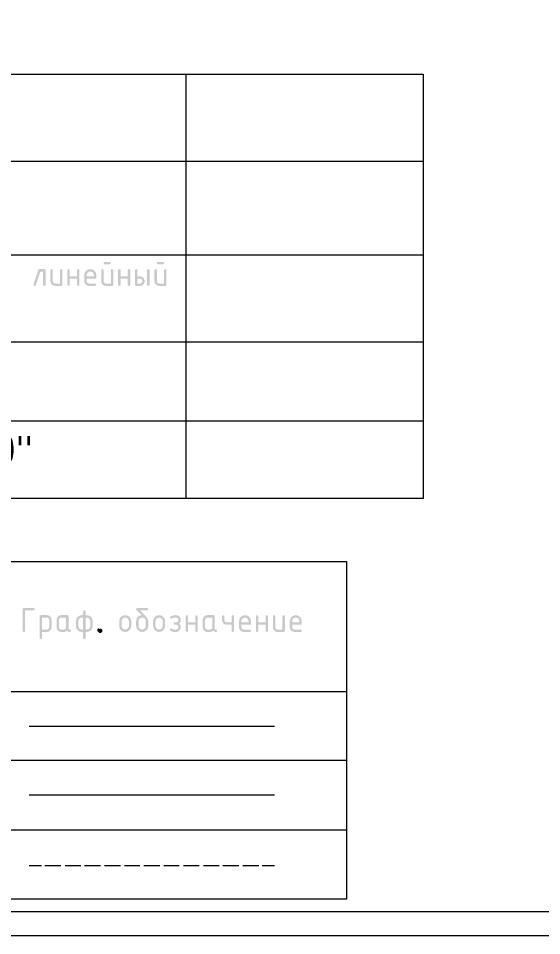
# Model space of a CAD drawing. Header units: millimetres. Extents: x 0 to 420, y 0 to 297.
# Drawn here: x 207.1 to 244.8, y 0 to 66 of the extents above; entities that cross this region are included whole.
import ezdxf

# ---------------------------------------------------------------- set-up
doc = ezdxf.new("R2010")
doc.units = ezdxf.units.MM
doc.styles.get("Standard").update_dxf_attribs({"font": 'STANDARD'})

msp = doc.modelspace()

# ---------------------------------------------------------------- hatches: boundary and pattern name
h = msp.add_hatch(color=7)
h.paths.add_polyline_path([(213.94916, 47.859377), (213.94916, 46.822541), (213.927387, 46.757566), (213.862619, 46.736), (213.431018, 46.736), (213.296728, 46.760873), (213.185176, 46.83577), (213.110279, 46.947322), (213.085406, 47.081612), (213.085406, 47.859377), (213.106903, 47.924144), (213.171395, 47.945917), (213.236163, 47.924144), (213.257936, 47.859377), (213.257936, 47.081612), (213.270476, 47.015742), (213.308648, 46.959793), (213.364872, 46.921622), (213.431018, 46.909081), (213.77663, 46.909081), (213.77663, 47.859377), (213.798127, 47.924144), (213.862619, 47.945917), (213.927387, 47.924144)], flags=0)
h.paths.add_polyline_path([(213.688435, 48.291529), (213.344477, 48.291529), (213.279502, 48.313027), (213.257936, 48.377519), (213.279502, 48.442287), (213.344477, 48.46406), (213.688435, 48.46406), (213.753203, 48.442287), (213.774976, 48.377519), (213.753203, 48.313027)], flags=0)
h = msp.add_hatch(color=7)
h.paths.add_polyline_path([(217.776948, 47.859377), (217.776948, 46.822541), (217.755175, 46.757566), (217.690407, 46.736), (217.258806, 46.736), (217.124516, 46.760873), (217.012964, 46.83577), (216.938067, 46.947322), (216.913194, 47.081612), (216.913194, 47.859377), (216.934691, 47.924144), (216.999183, 47.945917), (217.063951, 47.924144), (217.085724, 47.859377), (217.085724, 47.081612), (217.098264, 47.015742), (217.136436, 46.959793), (217.19266, 46.921622), (217.258806, 46.909081), (217.604418, 46.909081), (217.604418, 47.859377), (217.625915, 47.924144), (217.690407, 47.945917), (217.755175, 47.924144)], flags=0)
h.paths.add_polyline_path([(217.516223, 48.291529), (217.172265, 48.291529), (217.10729, 48.313027), (217.085724, 48.377519), (217.10729, 48.442287), (217.172265, 48.46406), (217.516223, 48.46406), (217.580991, 48.442287), (217.602764, 48.377519), (217.580991, 48.313027)], flags=0)
for points in [[(208.64724, 47.945917), (208.992852, 47.945917), (209.05762, 47.924144), (209.079393, 47.859377), (209.079393, 46.822541), (209.05762, 46.757566), (208.992852, 46.736), (208.92836, 46.757566), (208.906863, 46.822541), (208.906863, 47.772836), (208.708977, 47.772836), (208.383208, 46.79498), (208.352754, 46.750607), (208.301628, 46.736), (208.237136, 46.757911), (208.215639, 46.823643), (208.219497, 46.850101), (208.561251, 47.874811), (208.594324, 47.928141)], [(210.296835, 47.859377), (210.296835, 46.822541), (210.275062, 46.757566), (210.210294, 46.736), (209.778693, 46.736), (209.644403, 46.760873), (209.532851, 46.83577), (209.457954, 46.947322), (209.433081, 47.081612), (209.433081, 47.859377), (209.454578, 47.924144), (209.51907, 47.945917), (209.583838, 47.924144), (209.605611, 47.859377), (209.605611, 47.081612), (209.618151, 47.015742), (209.656323, 46.959793), (209.712547, 46.921622), (209.778693, 46.909081), (210.124305, 46.909081), (210.124305, 47.859377), (210.145802, 47.924144), (210.210294, 47.945917), (210.275062, 47.924144)], [(210.823053, 47.254693), (210.823053, 46.822541), (210.80128, 46.757566), (210.736512, 46.736), (210.67202, 46.757566), (210.650522, 46.822541), (210.650522, 47.859377), (210.67202, 47.924144), (210.736512, 47.945917), (210.80128, 47.924144), (210.823053, 47.859377), (210.823053, 47.427224), (211.341746, 47.427224), (211.341746, 47.859377), (211.363244, 47.924144), (211.427736, 47.945917), (211.492504, 47.924144), (211.514277, 47.859377), (211.514277, 46.822541), (211.492504, 46.757566), (211.427736, 46.736), (211.363244, 46.757566), (211.341746, 46.822541), (211.341746, 47.254693)], [(214.475378, 47.254693), (214.475378, 46.822541), (214.453605, 46.757566), (214.388837, 46.736), (214.324345, 46.757566), (214.302848, 46.822541), (214.302848, 47.859377), (214.324345, 47.924144), (214.388837, 47.945917), (214.453605, 47.924144), (214.475378, 47.859377), (214.475378, 47.427224), (214.994071, 47.427224), (214.994071, 47.859377), (215.015569, 47.924144), (215.080061, 47.945917), (215.144829, 47.924144), (215.166602, 47.859377), (215.166602, 46.822541), (215.144829, 46.757566), (215.080061, 46.736), (215.015569, 46.757566), (214.994071, 46.822541), (214.994071, 47.254693)], [(207.609613, 23.399529), (207.609613, 21.930541), (207.58784, 21.865566), (207.523072, 21.844), (207.45858, 21.865566), (207.437082, 21.930541), (207.437082, 23.485519), (207.45858, 23.550287), (207.523072, 23.57206), (208.214296, 23.57206), (208.279064, 23.550287), (208.300837, 23.485519), (208.279064, 23.421027), (208.214296, 23.399529)], [(218.636089, 22.189612), (218.624583, 22.261683), (218.590338, 22.316391), (218.544863, 22.347397), (218.487812, 22.36104), (218.377018, 22.362693), (218.315282, 22.387498), (218.290477, 22.448683), (218.315833, 22.51097), (218.349733, 22.52985), (218.401823, 22.536326), (218.42773, 22.536326), (218.455291, 22.535224), (218.532599, 22.547626), (218.589236, 22.584833), (218.624238, 22.640575), (218.636089, 22.708305), (218.623411, 22.775554), (218.585929, 22.831226), (218.530256, 22.868434), (218.463008, 22.880836), (218.377018, 22.880836), (218.296334, 22.869743), (218.199527, 22.836739), (218.12091, 22.80401), (218.096449, 22.793193), (218.050699, 22.824612), (218.031406, 22.884694), (218.066615, 22.949462), (218.172517, 23.007615), (218.282416, 23.042342), (218.377018, 23.053917), (218.463008, 23.053917), (218.597022, 23.028768), (218.708298, 22.953596), (218.78347, 22.841906), (218.80862, 22.708305), (218.801178, 22.622626), (218.778854, 22.550796), (218.741647, 22.492815), (218.689557, 22.448683), (218.778854, 22.345192), (218.80862, 22.189612), (218.78347, 22.055322), (218.708298, 21.94377), (218.597022, 21.868874), (218.463008, 21.844), (218.377018, 21.844), (218.280211, 21.855162), (218.171415, 21.888648), (218.06627, 21.945699), (218.031406, 22.012672), (218.050699, 22.073305), (218.098103, 22.104725), (218.126146, 22.093632), (218.203385, 22.060628), (218.29723, 22.027899), (218.377018, 22.017082), (218.463008, 22.017082), (218.529567, 22.029553), (218.585377, 22.067242), (218.623342, 22.122639)], [(219.334997, 22.362693), (219.334997, 21.930541), (219.313224, 21.865566), (219.248456, 21.844), (219.183964, 21.865566), (219.162466, 21.930541), (219.162466, 22.967377), (219.183964, 23.032144), (219.248456, 23.053917), (219.313224, 23.032144), (219.334997, 22.967377), (219.334997, 22.535224), (219.85369, 22.535224), (219.85369, 22.967377), (219.875187, 23.032144), (219.93968, 23.053917), (220.004447, 23.032144), (220.02622, 22.967377), (220.02622, 21.930541), (220.004447, 21.865566), (219.93968, 21.844), (219.875187, 21.865566), (219.85369, 21.930541), (219.85369, 22.362693)], [(222.636567, 22.967377), (222.636567, 21.930541), (222.614794, 21.865566), (222.550026, 21.844), (222.485534, 21.865566), (222.464036, 21.930541), (222.464036, 22.362693), (222.118424, 22.362693), (221.985788, 22.387498), (221.874236, 22.461912), (221.798099, 22.571466), (221.772812, 22.701691), (221.772812, 22.967377), (221.79431, 23.032144), (221.858802, 23.053917), (221.92357, 23.032144), (221.945343, 22.967377), (221.945343, 22.708305), (221.957883, 22.64216), (221.996055, 22.585936), (222.052279, 22.547764), (222.118424, 22.535224), (222.464036, 22.535224), (222.464036, 22.967377), (222.485534, 23.032144), (222.550026, 23.053917), (222.614794, 23.032144)], [(224.380226, 22.362693), (224.380226, 21.930541), (224.358453, 21.865566), (224.293685, 21.844), (224.229193, 21.865566), (224.207696, 21.930541), (224.207696, 22.967377), (224.229193, 23.032144), (224.293685, 23.053917), (224.358453, 23.032144), (224.380226, 22.967377), (224.380226, 22.535224), (224.89892, 22.535224), (224.89892, 22.967377), (224.920417, 23.032144), (224.984909, 23.053917), (225.049677, 23.032144), (225.07145, 22.967377), (225.07145, 21.930541), (225.049677, 21.865566), (224.984909, 21.844), (224.920417, 21.865566), (224.89892, 21.930541), (224.89892, 22.362693)], [(226.288892, 22.967377), (226.288892, 21.930541), (226.267119, 21.865566), (226.202351, 21.844), (225.77075, 21.844), (225.63646, 21.868874), (225.524907, 21.94377), (225.450011, 22.055322), (225.425138, 22.189612), (225.425138, 22.967377), (225.446635, 23.032144), (225.511127, 23.053917), (225.575895, 23.032144), (225.597668, 22.967377), (225.597668, 22.189612), (225.610208, 22.123742), (225.64838, 22.067793), (225.704604, 22.029622), (225.77075, 22.017082), (226.116361, 22.017082), (226.116361, 22.967377), (226.137859, 23.032144), (226.202351, 23.053917), (226.267119, 23.032144)], [(212.813413, 22.017082), (212.83491, 22.081574), (212.899403, 22.103071), (212.96417, 22.081574), (212.985943, 22.017082), (212.985943, 21.930541), (212.96417, 21.865566), (212.899403, 21.844), (212.83491, 21.865566), (212.813413, 21.930541)]]:
    msp.add_hatch(color=7).paths.add_polyline_path(points, flags=0)
h = msp.add_hatch(color=7)
h.paths.add_polyline_path([(212.299566, 47.772836), (212.200209, 47.753819), (212.116562, 47.696768), (212.059511, 47.613121), (212.040494, 47.513765), (212.040494, 47.427224), (212.559188, 47.427224), (212.559188, 47.513765), (212.540171, 47.613121), (212.48312, 47.696768), (212.399198, 47.753819)], flags=0)
h.paths.add_polyline_path([(212.040494, 47.254693), (212.040494, 47.081612), (212.053035, 47.015742), (212.091206, 46.959793), (212.14743, 46.921622), (212.213576, 46.909081), (212.645178, 46.909081), (212.709945, 46.887308), (212.731718, 46.822541), (212.709945, 46.757566), (212.645178, 46.736), (212.213576, 46.736), (212.079286, 46.760873), (211.967734, 46.83577), (211.892838, 46.947322), (211.867964, 47.081612), (211.867964, 47.513765), (211.899452, 47.679474), (211.994192, 47.819138), (212.133443, 47.914154), (212.299566, 47.945917), (212.467135, 47.914567), (212.606593, 47.820791), (212.700368, 47.681334), (212.731718, 47.513765), (212.731718, 47.254693)], flags=0)
h = msp.add_hatch(color=7)
h.paths.add_polyline_path([(216.211513, 47.081612), (216.186364, 46.947322), (216.111192, 46.83577), (215.999502, 46.760873), (215.865901, 46.736), (215.606279, 46.736), (215.541787, 46.757566), (215.520289, 46.822541), (215.520289, 47.859377), (215.541787, 47.924144), (215.606279, 47.945917), (215.671047, 47.924144), (215.69282, 47.859377), (215.69282, 47.427224), (215.865901, 47.427224), (215.999502, 47.402075), (216.111192, 47.326903), (216.186364, 47.215626)], flags=0)
h.paths.add_polyline_path([(216.038432, 47.081612), (216.026029, 47.14886), (215.988822, 47.204533), (215.933149, 47.242015), (215.865901, 47.254693), (215.69282, 47.254693), (215.69282, 46.909081), (215.865901, 46.909081), (215.931978, 46.921553), (215.98772, 46.959242), (216.025685, 47.014639)], flags=0)
h.paths.add_polyline_path([(216.384044, 47.859377), (216.40561, 47.924144), (216.470584, 47.945917), (216.535352, 47.924144), (216.557125, 47.859377), (216.557125, 46.822541), (216.535352, 46.757566), (216.470584, 46.736), (216.40561, 46.757566), (216.384044, 46.822541)], flags=0)
h = msp.add_hatch(color=7)
h.paths.add_polyline_path([(211.783013, 22.017082), (211.783013, 22.880836), (211.696472, 22.880836), (211.597115, 22.861819), (211.513468, 22.804768), (211.456418, 22.721121), (211.437401, 22.621765), (211.437401, 22.276153), (211.456073, 22.175625), (211.512366, 22.092047), (211.595944, 22.035754), (211.696472, 22.017082)], flags=0)
h.paths.add_polyline_path([(211.783013, 21.844), (211.696472, 21.844), (211.530349, 21.875488), (211.391099, 21.970228), (211.296359, 22.109548), (211.26487, 22.276153), (211.26487, 22.621765), (211.296359, 22.787474), (211.391099, 22.927138), (211.530349, 23.022154), (211.696472, 23.053917), (211.783013, 23.053917), (211.783013, 23.312989), (211.804579, 23.377756), (211.869554, 23.399529), (211.934321, 23.377756), (211.956094, 23.312989), (211.956094, 23.053917), (212.107472, 23.046063), (212.209653, 23.022498), (212.318725, 22.956835), (212.402579, 22.862646), (212.456184, 22.747993), (212.474237, 22.621765), (212.474237, 22.276153), (212.442542, 22.109548), (212.348008, 21.970228), (212.208275, 21.875488), (212.042084, 21.844), (211.956094, 21.844), (211.956094, 21.411847), (211.934321, 21.347079), (211.869554, 21.325306), (211.804579, 21.347079), (211.783013, 21.411847)], flags=0)
h.paths.add_polyline_path([(211.956094, 22.017082), (212.042084, 22.017082), (212.141716, 22.035823), (212.225639, 22.092598), (212.282689, 22.176521), (212.301706, 22.276153), (212.301706, 22.621765), (212.282689, 22.721121), (212.225639, 22.804768), (212.141716, 22.861819), (212.042084, 22.880836), (211.956094, 22.880836)], flags=0)
h = msp.add_hatch(color=7)
h.paths.add_polyline_path([(216.460277, 22.621765), (216.460277, 22.276153), (216.428582, 22.109548), (216.334049, 21.970228), (216.194316, 21.875488), (216.028124, 21.844), (215.862002, 21.875488), (215.722751, 21.970228), (215.628011, 22.109548), (215.596523, 22.276153), (215.596523, 22.621765), (215.610484, 22.742998), (215.652402, 22.847074), (215.722329, 22.933994), (215.820316, 23.003757), (215.909682, 23.041239), (215.992846, 23.053917), (215.613059, 23.433154), (215.596523, 23.484417), (215.61802, 23.550149), (215.682512, 23.57206), (216.37539, 23.57206), (216.439882, 23.550287), (216.461379, 23.485519), (216.439882, 23.421027), (216.37539, 23.399529), (215.884257, 23.399529), (216.319166, 22.942572), (216.424861, 22.787543)], flags=0)
h.paths.add_polyline_path([(216.287747, 22.276153), (216.287747, 22.621765), (216.26873, 22.721121), (216.211679, 22.804768), (216.127756, 22.861819), (216.028124, 22.880836), (215.928768, 22.861819), (215.845121, 22.804768), (215.78807, 22.721121), (215.769053, 22.621765), (215.769053, 22.276153), (215.787725, 22.175625), (215.844018, 22.092047), (215.927596, 22.035754), (216.028124, 22.017082), (216.127756, 22.035823), (216.211679, 22.092598), (216.26873, 22.176521)], flags=0)
h = msp.add_hatch(color=7)
h.paths.add_polyline_path([(208.654524, 22.967377), (208.676022, 23.032144), (208.740514, 23.053917), (209.172667, 23.053917), (209.306681, 23.028768), (209.417957, 22.953596), (209.493129, 22.841906), (209.518279, 22.708305), (209.518279, 22.189612), (209.493129, 22.056493), (209.417957, 21.944872), (209.306681, 21.869218), (209.172667, 21.844), (208.827055, 21.844), (208.827055, 21.411847), (208.805282, 21.347079), (208.740514, 21.325306), (208.676022, 21.347079), (208.654524, 21.411847)], flags=0)
h.paths.add_polyline_path([(208.827055, 22.880836), (208.827055, 22.017082), (209.172667, 22.017082), (209.239226, 22.029553), (209.295036, 22.067242), (209.333001, 22.122639), (209.345748, 22.189612), (209.345748, 22.708305), (209.33307, 22.775554), (209.295588, 22.831226), (209.239915, 22.868434), (209.172667, 22.880836)], flags=0)
h = msp.add_hatch(color=7)
h.paths.add_polyline_path([(210.56319, 22.880836), (210.217578, 22.880836), (210.150536, 22.868089), (210.094657, 22.830124), (210.056968, 22.774382), (210.044496, 22.708305), (210.044496, 22.189612), (210.057036, 22.123742), (210.095208, 22.067793), (210.151432, 22.029622), (210.217578, 22.017082), (210.390108, 22.017082), (210.456667, 22.029553), (210.512478, 22.067242), (210.550443, 22.122639), (210.56319, 22.189612)], flags=0)
h.paths.add_polyline_path([(210.908802, 21.930541), (210.887029, 21.865566), (210.822261, 21.844), (210.712362, 21.866806), (210.624375, 21.935502), (210.51799, 21.866806), (210.390108, 21.844), (210.217578, 21.844), (210.083288, 21.868874), (209.971736, 21.94377), (209.896839, 22.055322), (209.871966, 22.189612), (209.871966, 22.708305), (209.896839, 22.841906), (209.971736, 22.953596), (210.083288, 23.028768), (210.217578, 23.053917), (210.649179, 23.053917), (210.713947, 23.032144), (210.73572, 22.967377), (210.73572, 22.103071), (210.757287, 22.038579), (210.822261, 22.017082), (210.887029, 21.995309)], flags=0)
h = msp.add_hatch(color=7)
h.paths.add_polyline_path([(214.379081, 22.276153), (214.379081, 22.621765), (214.410569, 22.787474), (214.505309, 22.927138), (214.64456, 23.022154), (214.810682, 23.053917), (214.978252, 23.022567), (215.117709, 22.928792), (215.211485, 22.789334), (215.242835, 22.621765), (215.242835, 22.276153), (215.21114, 22.109548), (215.116607, 21.970228), (214.976874, 21.875488), (214.810682, 21.844), (214.64456, 21.875488), (214.505309, 21.970228), (214.410569, 22.109548)], flags=0)
h.paths.add_polyline_path([(215.070305, 22.276153), (215.070305, 22.621765), (215.051288, 22.721121), (214.994237, 22.804768), (214.910315, 22.861819), (214.810682, 22.880836), (214.711326, 22.861819), (214.627679, 22.804768), (214.570628, 22.721121), (214.551611, 22.621765), (214.551611, 22.276153), (214.570284, 22.175625), (214.626577, 22.092047), (214.710155, 22.035754), (214.810682, 22.017082), (214.910315, 22.035823), (214.994237, 22.092598), (215.051288, 22.176521)], flags=0)
h = msp.add_hatch(color=7)
h.paths.add_polyline_path([(216.813964, 22.276153), (216.813964, 22.621765), (216.845453, 22.787474), (216.940193, 22.927138), (217.079443, 23.022154), (217.245566, 23.053917), (217.413135, 23.022567), (217.552593, 22.928792), (217.646368, 22.789334), (217.677719, 22.621765), (217.677719, 22.276153), (217.646024, 22.109548), (217.55149, 21.970228), (217.411757, 21.875488), (217.245566, 21.844), (217.079443, 21.875488), (216.940193, 21.970228), (216.845453, 22.109548)], flags=0)
h.paths.add_polyline_path([(217.505188, 22.276153), (217.505188, 22.621765), (217.486171, 22.721121), (217.429121, 22.804768), (217.345198, 22.861819), (217.245566, 22.880836), (217.146209, 22.861819), (217.062562, 22.804768), (217.005512, 22.721121), (216.986495, 22.621765), (216.986495, 22.276153), (217.005167, 22.175625), (217.06146, 22.092047), (217.145038, 22.035754), (217.245566, 22.017082), (217.345198, 22.035823), (217.429121, 22.092598), (217.486171, 22.176521)], flags=0)
h = msp.add_hatch(color=7)
h.paths.add_polyline_path([(221.071132, 22.880836), (220.72552, 22.880836), (220.658478, 22.868089), (220.602599, 22.830124), (220.564909, 22.774382), (220.552438, 22.708305), (220.552438, 22.189612), (220.564978, 22.123742), (220.60315, 22.067793), (220.659374, 22.029622), (220.72552, 22.017082), (220.89805, 22.017082), (220.964609, 22.029553), (221.02042, 22.067242), (221.058385, 22.122639), (221.071132, 22.189612)], flags=0)
h.paths.add_polyline_path([(221.416744, 21.930541), (221.394971, 21.865566), (221.330203, 21.844), (221.220304, 21.866806), (221.132317, 21.935502), (221.025932, 21.866806), (220.89805, 21.844), (220.72552, 21.844), (220.59123, 21.868874), (220.479678, 21.94377), (220.404781, 22.055322), (220.379908, 22.189612), (220.379908, 22.708305), (220.404781, 22.841906), (220.479678, 22.953596), (220.59123, 23.028768), (220.72552, 23.053917), (221.157121, 23.053917), (221.221889, 23.032144), (221.243662, 22.967377), (221.243662, 22.103071), (221.265228, 22.038579), (221.330203, 22.017082), (221.394971, 21.995309)], flags=0)
h = msp.add_hatch(color=7)
h.paths.add_polyline_path([(223.421856, 22.880836), (223.322499, 22.861819), (223.238852, 22.804768), (223.181801, 22.721121), (223.162784, 22.621765), (223.162784, 22.535224), (223.681478, 22.535224), (223.681478, 22.621765), (223.662461, 22.721121), (223.60541, 22.804768), (223.521488, 22.861819)], flags=0)
h.paths.add_polyline_path([(223.162784, 22.362693), (223.162784, 22.189612), (223.175325, 22.123742), (223.213496, 22.067793), (223.26972, 22.029622), (223.335866, 22.017082), (223.767468, 22.017082), (223.832235, 21.995309), (223.854008, 21.930541), (223.832235, 21.865566), (223.767468, 21.844), (223.335866, 21.844), (223.201576, 21.868874), (223.090024, 21.94377), (223.015128, 22.055322), (222.990254, 22.189612), (222.990254, 22.621765), (223.021742, 22.787474), (223.116482, 22.927138), (223.255733, 23.022154), (223.421856, 23.053917), (223.589425, 23.022567), (223.728883, 22.928792), (223.822658, 22.789334), (223.854008, 22.621765), (223.854008, 22.362693)], flags=0)
h = msp.add_hatch(color=7)
h.paths.add_polyline_path([(227.074181, 22.880836), (226.974824, 22.861819), (226.891177, 22.804768), (226.834127, 22.721121), (226.81511, 22.621765), (226.81511, 22.535224), (227.333803, 22.535224), (227.333803, 22.621765), (227.314786, 22.721121), (227.257735, 22.804768), (227.173813, 22.861819)], flags=0)
h.paths.add_polyline_path([(226.81511, 22.362693), (226.81511, 22.189612), (226.82765, 22.123742), (226.865821, 22.067793), (226.922045, 22.029622), (226.988191, 22.017082), (227.419793, 22.017082), (227.484561, 21.995309), (227.506334, 21.930541), (227.484561, 21.865566), (227.419793, 21.844), (226.988191, 21.844), (226.853901, 21.868874), (226.742349, 21.94377), (226.667453, 22.055322), (226.642579, 22.189612), (226.642579, 22.621765), (226.674067, 22.787474), (226.768808, 22.927138), (226.908058, 23.022154), (227.074181, 23.053917), (227.24175, 23.022567), (227.381208, 22.928792), (227.474983, 22.789334), (227.506334, 22.621765), (227.506334, 22.362693)], flags=0)

# ---------------------------------------------------------------- linework, layer by layer
at = {"color": 7, "lineweight": 0}
for points in [[(0.211668, 0), (420.073667, 0), (420.073667, 296.925999), (0.211668, 296.925999)], [(7.239002, 1.735667), (418.338, 1.735667), (418.338, 295.190332), (7.239002, 295.190332)], [(236.22, 31.453667), (121.750667, 31.453667), (121.750667, 61.976), (236.22, 61.976)], [(230.716667, 2.624667), (121.708333, 2.624667), (121.708333, 17.568333), (121.708333, 26.924), (230.716667, 26.924), (230.716667, 17.568333)]]:
    msp.add_lwpolyline(points, close=True, dxfattribs=at)
for points in [[(219.159667, 61.976), (219.159667, 31.453667)], [(121.750667, 55.710667), (236.22, 55.710667)], [(121.750667, 48.979667), (236.22, 48.979667)], [(121.750667, 42.714333), (236.22, 42.714333)], [(121.750667, 37.041667), (236.22, 37.041667)], [(121.708333, 17.568333), (230.716667, 17.568333)], [(121.708333, 12.615333), (230.716667, 12.615333)], [(121.708333, 7.62), (230.716667, 7.62)]]:
    msp.add_lwpolyline(points, dxfattribs=at)
at = {"color": 1, "lineweight": 0}
msp.add_lwpolyline([(207.899, 15.070667), (225.552, 15.070667)], dxfattribs=at)
at = {"color": 5, "lineweight": 0}
for points in [[(207.899, 10.117667), (225.552, 10.117667)], [(207.899, 5.037667), (208.788, 5.037667)], [(209.042, 5.037667), (210.185, 5.037667)], [(210.481333, 5.037667), (211.624333, 5.037667)], [(211.878333, 5.037667), (213.021333, 5.037667)], [(213.317667, 5.037667), (214.460667, 5.037667)], [(214.757, 5.037667), (215.857667, 5.037667)], [(216.154, 5.037667), (217.297, 5.037667)], [(217.593333, 5.037667), (218.694, 5.037667)], [(218.990333, 5.037667), (220.133333, 5.037667)], [(220.429667, 5.037667), (221.572667, 5.037667)], [(221.826667, 5.037667), (222.969667, 5.037667)], [(223.266, 5.037667), (224.409, 5.037667)], [(224.663, 5.037667), (225.552, 5.037667)]]:
    msp.add_lwpolyline(points, dxfattribs=at)

# ---------------------------------------------------------------- texts
at = {"color": 7, "insert": (199.220656, 35.931432), "char_height": 1.937762, "width": 8.50462211, "attachment_point": 1}
msp.add_mtext('4/220"', dxfattribs=at)
at = {"color": 7, "insert": (212.640337, 23.781768), "char_height": 1.937762, "attachment_point": 1}
msp.add_mtext('. ', dxfattribs=at)

doc.saveas('drawing.dxf')
